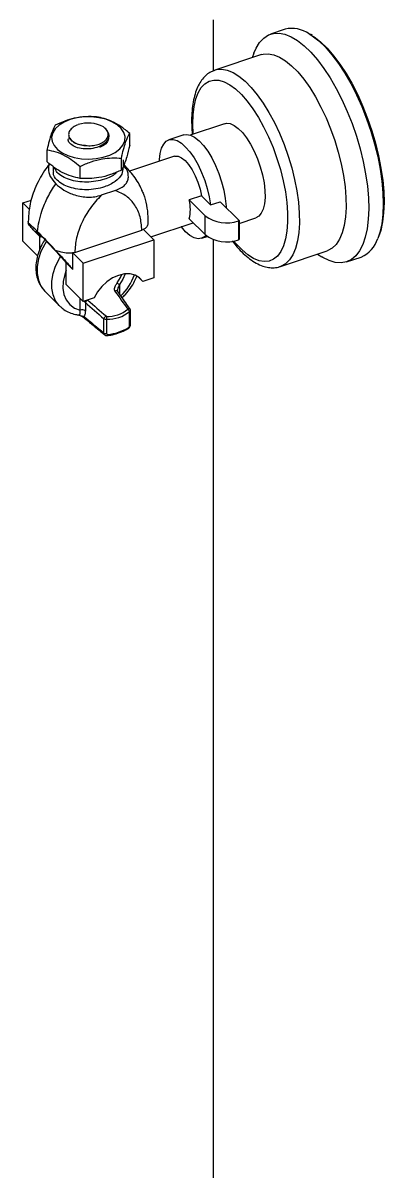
# Model space of a CAD drawing. Header units: millimetres. Extents: x 0 to 6631, y 0 to 4689.
# Drawn here: x 4296.4 to 4385.1, y 3171.8 to 3454 of the extents above; entities that cross this region are included whole.
import ezdxf

# ---------------------------------------------------------------- set-up
doc = ezdxf.new("R2010")
doc.units = ezdxf.units.MM
doc.header["$LTSCALE"] = 13
doc.layers.add('几何体', color=7, linetype='Continuous')

msp = doc.modelspace()

# ---------------------------------------------------------------- linework, layer by layer
at = {"layer": '几何体'}
for p, q in [((4343.1, 3454.7), (4343.1, 3442.16)), ((4360.82, 3452.43), (4357.25, 3451.24)), ((4367.51, 3450.95), (4367.02, 3451.24)), ((4355.01, 3446.19), (4343.57, 3442.38)), ((4353.12, 3446.58), (4352.68, 3445.42)), ((4343.49, 3442.35), (4343.57, 3442.38)), ((4345.92, 3429.21), (4337.51, 3426.41)), ((4307.75, 3425.39), (4307.72, 3425.71)), ((4307.96, 3425.56), (4308.11, 3425.33)), ((4317.47, 3425.95), (4317.47, 3426.29)), ((4322.62, 3423.9), (4322.62, 3426.83)), ((4335.9, 3426.46), (4332.26, 3425.24)), ((4302.33, 3419.84), (4302.33, 3422.78)), ((4317, 3424.6), (4317.08, 3424.73)), ((4320.59, 3417.81), (4320.59, 3420.75)), ((4321.09, 3418.45), (4321.09, 3420.33)), ((4333.6, 3421.21), (4322.6, 3417.55)), ((4303.86, 3418.65), (4303.86, 3417.47)), ((4310.44, 3415.78), (4310.44, 3418.72)), ((4321.26, 3419.12), (4321.09, 3419.26)), ((4321.09, 3419.2), (4321.82, 3418.46)), ((4319.1, 3412.81), (4315.65, 3411.66)), ((4340.29, 3411.47), (4337.26, 3410.46)), ((4340.29, 3411.47), (4342.5, 3409.26)), ((4296.41, 3409.72), (4298.52, 3410.42)), ((4296.41, 3400.33), (4296.41, 3409.72)), ((4296.41, 3409.72), (4298, 3408.14)), ((4337.26, 3410.46), (4341.13, 3406.59)), ((4342.5, 3409.26), (4344.84, 3410.04)), ((4344.84, 3410.04), (4349.5, 3405.38)), ((4341.13, 3401.94), (4337.26, 3405.81)), ((4341.13, 3401.94), (4341.13, 3406.59)), ((4349.5, 3404.7), (4353.63, 3406.07)), ((4297.71, 3405.18), (4297.71, 3404.74)), ((4297.74, 3404.76), (4297.72, 3405.16)), ((4300.56, 3401.49), (4298.94, 3403.12)), ((4309.15, 3397.57), (4325.6, 3403.05)), ((4326.01, 3403.22), (4325.6, 3403.05)), ((4328.53, 3400.7), (4326.01, 3403.22)), ((4327.85, 3401.38), (4338.23, 3404.84)), ((4349.33, 3405.32), (4349.5, 3405.38)), ((4349.33, 3405.32), (4349.33, 3400.67)), ((4349.5, 3405.38), (4349.5, 3400.73)), ((4296.41, 3400.33), (4300.02, 3396.73)), ((4299.94, 3402.29), (4299.81, 3402.75)), ((4299.99, 3402.68), (4299.93, 3402.75)), ((4300.77, 3401.29), (4299.94, 3402.29)), ((4300.77, 3401.29), (4300.56, 3401.49)), ((4300.56, 3398.35), (4300.56, 3401.49)), ((4300.77, 3401.29), (4300.72, 3401.82)), ((4311.21, 3394.92), (4328.53, 3400.7)), ((4328.53, 3400.7), (4328.53, 3391.31)), ((4340.32, 3401.05), (4341.65, 3401.5)), ((4343.1, 3400.75), (4343.1, 3103.66)), ((4349.33, 3400.67), (4349.5, 3400.73)), ((4309.15, 3397.57), (4308.69, 3397.45)), ((4311.21, 3394.92), (4308.69, 3397.45)), ((4308.69, 3393.37), (4308.69, 3397.45)), ((4359.65, 3394.13), (4371.09, 3397.94)), ((4307.06, 3394.99), (4306.87, 3395.19)), ((4307.06, 3394.99), (4308.69, 3393.37)), ((4307.06, 3389.68), (4307.06, 3394.99)), ((4311.21, 3385.53), (4311.21, 3394.92)), ((4368.77, 3397.16), (4369.81, 3396.5)), ((4375.91, 3395.25), (4379.48, 3396.44)), ((4311.21, 3385.53), (4307.06, 3389.68)), ((4320.12, 3389.65), (4320.12, 3387.39)), ((4325.85, 3390.41), (4324.63, 3391.63)), ((4328.53, 3391.31), (4325.85, 3390.41)), ((4301.84, 3388), (4305.44, 3384.4)), ((4310.43, 3383.37), (4310.43, 3386.32)), ((4313.9, 3386.43), (4311.21, 3385.53)), ((4305.63, 3384.21), (4305.44, 3384.4)), ((4311.73, 3385.24), (4311.73, 3383.21)), ((4322.84, 3379.81), (4322.84, 3383.32)), ((4310.01, 3382.22), (4310.02, 3382.22)), ((4316.3, 3377.76), (4316.3, 3381.27)), ((4316.96, 3381.19), (4316.96, 3377.68)), ((4322.59, 3379.56), (4322.59, 3383.07))]:
    msp.add_line(p, q, dxfattribs=at)
at = {"layer": '几何体', "flags": 128}
for points in [[(4353.12, 3446.58), (4353.66, 3447.81), (4354.53, 3449.19), (4355.54, 3450.26), (4356.68, 3451.01), (4357.94, 3451.41), (4359.31, 3451.48), (4360.77, 3451.2), (4362.3, 3450.58), (4363.88, 3449.63), (4365.49, 3448.36), (4367.11, 3446.79), (4368.73, 3444.93), (4370.32, 3442.81), (4371.87, 3440.45), (4373.35, 3437.88), (4374.75, 3435.13), (4376.06, 3432.24), (4377.24, 3429.24), (4378.3, 3426.16), (4379.21, 3423.05), (4379.98, 3419.95), (4380.58, 3416.88), (4381, 3413.89), (4381.26, 3411.01), (4381.33, 3408.29), (4381.23, 3405.74), (4380.95, 3403.41), (4380.49, 3401.31), (4379.87, 3399.49), (4379.08, 3397.95), (4378.15, 3396.72), (4377.07, 3395.81), (4375.86, 3395.23), (4374.54, 3395), (4373.13, 3395.1), (4371.64, 3395.55), (4370.08, 3396.34), (4369.81, 3396.5)], [(4366.7, 3451.31), (4367.44, 3450.82), (4369.05, 3449.55), (4370.68, 3447.98), (4372.3, 3446.12), (4373.89, 3444), (4375.44, 3441.63), (4376.92, 3439.06), (4378.32, 3436.32), (4379.62, 3433.43), (4380.81, 3430.42), (4381.87, 3427.35), (4382.78, 3424.24), (4383.54, 3421.13), (4384.14, 3418.07), (4384.57, 3415.08), (4384.82, 3412.2), (4384.9, 3409.48), (4384.8, 3406.93), (4384.52, 3404.6), (4384.06, 3402.5), (4383.56, 3400.98)], [(4367.69, 3450.7), (4367.91, 3450.55), (4369.49, 3449.3), (4371.09, 3447.75), (4372.69, 3445.92), (4374.25, 3443.83), (4375.78, 3441.51), (4377.24, 3438.98), (4378.62, 3436.27), (4379.9, 3433.43), (4381.07, 3430.47), (4382.11, 3427.45), (4383.01, 3424.39), (4383.76, 3421.33), (4384.35, 3418.31), (4384.77, 3415.36), (4385.02, 3412.53), (4385.09, 3409.85), (4384.99, 3407.34), (4384.71, 3405.05), (4384.27, 3402.99), (4383.74, 3401.41)], [(4355.01, 3446.19), (4355.42, 3446.31), (4356.67, 3446.41), (4358.02, 3446.17), (4359.43, 3445.59), (4360.9, 3444.68), (4362.4, 3443.46), (4363.91, 3441.93), (4365.4, 3440.13), (4366.86, 3438.07), (4368.27, 3435.79), (4369.6, 3433.31), (4370.85, 3430.68), (4371.98, 3427.92), (4372.99, 3425.09), (4373.86, 3422.21), (4374.57, 3419.33), (4375.13, 3416.48), (4375.51, 3413.72), (4375.73, 3411.07), (4375.76, 3408.58), (4375.61, 3406.28), (4375.29, 3404.2), (4374.8, 3402.37), (4374.14, 3400.81), (4373.32, 3399.56), (4372.36, 3398.62), (4371.27, 3398.01), (4371.09, 3397.94)], [(4343.57, 3442.38), (4343.98, 3442.5), (4345.23, 3442.6), (4346.58, 3442.36), (4348, 3441.78), (4349.46, 3440.87), (4350.96, 3439.65), (4352.47, 3438.12), (4353.96, 3436.31), (4355.42, 3434.26), (4356.83, 3431.97), (4358.17, 3429.5), (4359.41, 3426.86), (4360.54, 3424.11), (4361.55, 3421.27), (4362.42, 3418.39), (4363.14, 3415.51), (4363.69, 3412.67), (4364.08, 3409.91), (4364.29, 3407.26), (4364.32, 3404.77), (4364.17, 3402.46), (4363.85, 3400.38), (4363.36, 3398.55), (4362.7, 3397), (4361.88, 3395.74), (4360.92, 3394.8), (4359.84, 3394.19), (4359.64, 3394.12)], [(4338.23, 3426.65), (4338.22, 3426.72), (4338.12, 3429.15), (4338.2, 3431.42), (4338.45, 3433.47), (4338.88, 3435.28), (4339.47, 3436.83), (4340.21, 3438.09), (4341.1, 3439.03), (4342.13, 3439.66), (4343.26, 3439.94), (4344.5, 3439.89), (4345.82, 3439.51), (4347.2, 3438.79), (4348.61, 3437.75), (4350.05, 3436.41), (4351.48, 3434.78), (4352.88, 3432.89), (4354.24, 3430.77), (4355.53, 3428.45), (4356.73, 3425.97), (4357.83, 3423.36), (4358.8, 3420.67), (4359.64, 3417.93), (4360.33, 3415.18), (4360.86, 3412.47), (4361.22, 3409.84), (4361.41, 3407.33), (4361.42, 3404.98), (4361.25, 3402.82), (4360.91, 3400.88), (4360.4, 3399.19), (4359.74, 3397.79), (4358.92, 3396.69), (4357.96, 3395.9), (4356.87, 3395.44), (4355.68, 3395.33), (4354.4, 3395.54), (4353.05, 3396.1), (4351.65, 3396.98), (4350.23, 3398.17), (4348.79, 3399.66), (4348.19, 3400.37)], [(4310.77, 3420.59), (4312.59, 3420.5), (4314.4, 3420.62), (4316.13, 3420.95), (4317.72, 3421.47), (4319.09, 3422.17), (4320.19, 3423.01), (4320.97, 3423.96), (4321.41, 3424.98), (4321.48, 3426.03), (4321.18, 3427.07), (4320.52, 3428.06), (4319.54, 3428.94), (4318.26, 3429.7), (4316.75, 3430.29), (4315.07, 3430.69), (4313.28, 3430.89), (4311.45, 3430.88), (4309.67, 3430.65), (4308, 3430.23), (4306.51, 3429.61), (4305.27, 3428.84), (4304.33, 3427.94), (4303.72, 3426.95), (4303.46, 3425.9), (4303.58, 3424.85), (4304.06, 3423.84), (4304.88, 3422.9), (4306.01, 3422.07), (4307.41, 3421.4), (4309.02, 3420.9), (4310.77, 3420.59)], [(4345.92, 3429.21), (4346.39, 3429.31), (4347.29, 3429.22), (4348.27, 3428.8), (4349.29, 3428.06), (4350.32, 3427.01), (4351.34, 3425.7), (4352.32, 3424.16), (4353.22, 3422.43), (4354.02, 3420.56), (4354.7, 3418.61), (4355.23, 3416.63), (4355.62, 3414.68), (4355.83, 3412.81), (4355.87, 3411.08), (4355.73, 3409.55), (4355.42, 3408.24), (4354.95, 3407.21), (4354.34, 3406.47), (4353.63, 3406.07)], [(4335.9, 3426.46), (4336.58, 3426.57), (4337.55, 3426.4), (4338.58, 3425.88), (4339.66, 3425.03), (4340.74, 3423.88), (4341.79, 3422.45), (4342.8, 3420.79), (4343.72, 3418.94), (4344.53, 3416.96), (4345.21, 3414.91), (4345.74, 3412.84), (4346.1, 3410.81), (4346.28, 3408.89), (4346.29, 3408.59)], [(4329.92, 3419.98), (4329.94, 3420.37), (4330.11, 3421.9), (4330.46, 3423.19), (4330.97, 3424.2), (4331.62, 3424.91), (4332.41, 3425.29), (4333.3, 3425.33), (4334.28, 3425.04), (4335.31, 3424.42), (4336.37, 3423.48), (4337.42, 3422.26), (4338.45, 3420.78), (4339.41, 3419.1), (4340.29, 3417.25), (4341.06, 3415.28), (4341.69, 3413.26), (4342.18, 3411.24), (4342.5, 3409.26)], [(4333.6, 3421.21), (4333.76, 3421.25), (4334.52, 3421.23), (4335.35, 3420.86), (4336.22, 3420.15), (4337.1, 3419.15), (4337.94, 3417.89), (4338.71, 3416.43), (4339.38, 3414.82), (4339.91, 3413.15), (4340.29, 3411.47)], [(4341.34, 3401.74), (4341.06, 3401.47), (4340.29, 3401.04), (4339.41, 3400.95), (4338.45, 3401.19), (4337.42, 3401.77), (4336.37, 3402.66), (4335.31, 3403.84), (4335.3, 3403.86)], [(4302.17, 3400.31), (4301.75, 3399.64), (4300.84, 3397.81), (4300.21, 3395.96), (4299.89, 3394.12), (4299.89, 3392.37), (4300.2, 3390.75), (4300.83, 3389.31), (4301.7, 3388.13)], [(4305.44, 3384.4), (4305.34, 3384.49), (4304.43, 3385.71), (4303.8, 3387.15), (4303.49, 3388.77), (4303.49, 3390.52), (4303.81, 3392.36), (4304.44, 3394.21), (4305.35, 3396.04), (4305.64, 3396.52)], [(4307.06, 3393.18), (4306.68, 3392.16), (4306.27, 3390.43), (4306.19, 3388.77), (4306.45, 3387.23), (4307.02, 3385.88), (4307.9, 3384.76), (4309.05, 3383.91), (4310.43, 3383.37)], [(4325.85, 3390.41), (4325.05, 3391.32), (4324, 3391.96), (4322.74, 3392.28), (4321.35, 3392.27), (4319.87, 3391.93), (4318.4, 3391.29), (4317, 3390.36), (4315.75, 3389.2), (4314.69, 3387.87), (4313.9, 3386.43)], [(4319.55, 3390.07), (4320.38, 3391.43), (4320.7, 3392.16)], [(4321.5, 3392.28), (4320.98, 3391.04), (4320.12, 3389.65)], [(4301.7, 3388.13), (4301.74, 3388.09), (4301.84, 3388)], [(4322.26, 3379.05), (4322.27, 3378.98), (4322.28, 3378.93), (4322.27, 3378.89), (4322.26, 3378.87), (4322.25, 3378.86)]]:
    msp.add_lwpolyline(points, dxfattribs=at)
at = {"layer": '几何体'}
for centre, radius, start, end in [((4362.52, 3445.38), 7.25, 54.8447, 103.6254), ((4312.44, 3421.63), 7.75, 61.2647, 108.5571), ((4326.52, 3408.13), 11, 347.7816, 12.2184), ((4346.39, 3413.44), 8.63, 232.5016, 289.9123), ((4346.39, 3408.79), 8.63, 232.5016, 289.9123), ((4376.54, 3403.18), 7.36, 293.5313, 342.6132), ((4310.94, 3396.73), 13.67, 314.1587, 339.9224), ((4321.48, 3392.09), 2.8, 226.2957, 240.8141), ((4319.34, 3387.72), 0.463, 47.1252, 135.812), ((4310.92, 3381.95), 1.5, 57.0849, 109.126), ((4312.38, 3385.18), 0.65, 90.974, 174.9264), ((4317.32, 3389.35), 7.5, 266.716, 310.1502), ((4322.44, 3383.29), 0.44, 45.5626, 130.6062), ((4319.7, 3381.26), 3.41, 32.0414, 43.9555), ((4322.54, 3383.37), 0.308, 279.9423, 350.0515), ((4322.34, 3383.32), 0.5, 0, 35.0783), ((4311.9, 3381.79), 0.517, 174.9419, 227.292), ((4316.97, 3381.21), 0.664, 96.3387, 174.984), ((4316.71, 3381.9), 0.749, 237.0849, 289.126), ((4316.36, 3381.47), 0.661, 334.2777, 36.5792), ((4317.42, 3389.2), 8.02, 266.716, 310.1502), ((4316.71, 3378.39), 0.749, 237.0849, 289.126), ((4315.8, 3390.14), 12.84, 276.66, 300.2062), ((4322.54, 3379.86), 0.308, 279.9423, 350.0515), ((4317.02, 3377.41), 0.273, 285.6468, 356.7367)]:
    msp.add_arc(centre, radius, start, end, dxfattribs=at)
for centre, major_axis, ratio, start_param, end_param in [((4334.16, 3373.35), (-27.91, 36.64), 0.076646, 1.100618, 1.228857), ((4333.76, 3373.18), (40.67, -32.38), 0.093659, 4.21634, 4.344579), ((4334.16, 3373.35), (40.25, -32.48), 0.08746, 4.212369, 4.340608), ((4331.09, 3375.27), (61.54, -48.99), 0.093659, 4.461789, 4.544845)]:
    msp.add_ellipse(centre, major_axis=major_axis, ratio=ratio, start_param=start_param, end_param=end_param, dxfattribs=at)
for points, knots in [([(4343.47, 3442.31), (4343.19, 3442.21), (4342.48, 3441.96), (4341.47, 3441.24), (4340.47, 3440.21), (4339.63, 3438.92), (4338.93, 3437.37), (4338.39, 3435.56), (4338.02, 3433.52), (4337.84, 3431.28), (4337.82, 3428.97), (4337.94, 3427.34), (4338, 3426.57)], [0, 0, 0, 0, 0.060425, 0.15399, 0.24905, 0.348589, 0.453845, 0.563711, 0.675687, 0.78756, 0.898677, 1, 1, 1, 1]), ([(4304.36, 3428.87), (4304.12, 3428.43), (4303.71, 3427.7), (4303.11, 3425.91), (4302.67, 3424.26), (4302.41, 3423.15), (4302.33, 3422.78)], [0, 0, 0, 0, 0.356439, 0.6081286, 0.8684544, 1, 1, 1, 1]), ([(4314.51, 3430.89), (4313.62, 3430.94), (4311.82, 3431.02), (4309.16, 3430.64), (4306.64, 3429.89), (4305.12, 3429.21), (4304.36, 3428.87)], [0, 0, 0, 0, 0.267276, 0.541818, 0.768445, 1, 1, 1, 1]), ([(4316.16, 3428.42), (4316.39, 3428.24), (4317.02, 3427.73), (4317.56, 3426.7), (4317.43, 3425.45), (4316.54, 3424.32), (4315.04, 3423.46), (4313.14, 3422.99), (4311.15, 3422.97), (4309.34, 3423.38), (4308.06, 3424.15), (4307.44, 3424.93), (4307.54, 3425.39), (4307.56, 3425.5)], [0, 0, 0, 0, 0.056256, 0.157164, 0.258757, 0.359477, 0.460759, 0.562042, 0.662761, 0.764355, 0.865263, 0.966171, 1, 1, 1, 1]), ([(4309.97, 3428.97), (4309.53, 3428.78), (4308.64, 3428.38), (4307.83, 3427.52), (4307.54, 3426.56), (4307.82, 3425.61), (4308.63, 3424.78), (4309.86, 3424.17), (4310.99, 3423.9), (4311.64, 3423.85), (4311.77, 3423.84)], [0, 0, 0, 0, 0.1408, 0.281601, 0.422095, 0.560119, 0.697396, 0.832652, 0.966706, 1, 1, 1, 1]), ([(4311.77, 3423.84), (4312.29, 3423.81), (4313.34, 3423.76), (4314.85, 3424.06), (4316.13, 3424.62), (4317.02, 3425.4), (4317.44, 3426.32), (4317.3, 3427.27), (4316.77, 3427.98), (4316.3, 3428.32), (4316.16, 3428.42)], [0, 0, 0, 0, 0.132095, 0.264168, 0.396922, 0.532469, 0.668255, 0.806625, 0.945503, 1, 1, 1, 1]), ([(4322.62, 3426.83), (4321.91, 3427.41), (4320.48, 3428.57), (4318.35, 3429.79), (4316.33, 3430.55), (4315.12, 3430.78), (4314.51, 3430.89)], [0, 0, 0, 0, 0.267276, 0.541818, 0.768445, 1, 1, 1, 1]), ([(4317.39, 3425.95), (4317.39, 3425.68), (4317.39, 3424.99), (4316.61, 3424.03), (4315.66, 3423.55), (4315.23, 3423.33)], [0, 0, 0, 0, 0.268576, 0.667765, 1, 1, 1, 1]), ([(4320.59, 3420.75), (4320.68, 3421.12), (4320.93, 3422.21), (4321.37, 3423.86), (4321.97, 3425.66), (4322.38, 3426.4), (4322.62, 3426.83)], [0, 0, 0, 0, 0.1315465, 0.3836465, 0.6435586, 1, 1, 1, 1]), ([(4302.33, 3422.78), (4303.04, 3422.64), (4304.47, 3422.37), (4306.6, 3421.46), (4308.62, 3420.2), (4309.83, 3419.22), (4310.44, 3418.72)], [0, 0, 0, 0, 0.267276, 0.541818, 0.768445, 1, 1, 1, 1]), ([(4311.77, 3423.84), (4311.61, 3423.85), (4310.85, 3423.89), (4309.61, 3424.18), (4308.52, 3424.75), (4308.28, 3425.2), (4308.2, 3425.34)], [0, 0, 0, 0, 0.099841, 0.464274, 0.826247, 1, 1, 1, 1]), ([(4322.62, 3423.9), (4322.38, 3422.9), (4321.98, 3421.21), (4321.37, 3419.38), (4320.94, 3418.39), (4320.68, 3417.96), (4320.59, 3417.81)], [0, 0, 0, 0, 0.356439, 0.608129, 0.868454, 1, 1, 1, 1]), ([(4310.44, 3418.72), (4311.33, 3419.12), (4313.13, 3419.92), (4315.79, 3420.6), (4318.31, 3420.86), (4319.82, 3420.79), (4320.59, 3420.75)], [0, 0, 0, 0, 0.267276, 0.541818, 0.768445, 1, 1, 1, 1]), ([(4302.93, 3419.37), (4302.52, 3418.82), (4301.57, 3417.57), (4300.37, 3415.5), (4299.01, 3412.59), (4297.93, 3409.1), (4297.78, 3406.43), (4297.71, 3405.16)], [0, 0, 0, 0, 0.126697, 0.291643, 0.448961, 0.740049, 1, 1, 1, 1]), ([(4310.44, 3415.78), (4309.73, 3415.92), (4308.3, 3416.19), (4306.17, 3417.1), (4304.15, 3418.35), (4302.94, 3419.34), (4302.33, 3419.84)], [0, 0, 0, 0, 0.267276, 0.541818, 0.768445, 1, 1, 1, 1]), ([(4302.97, 3419.34), (4302.94, 3419.29), (4302.69, 3418.93), (4302.58, 3417.87), (4302.93, 3416.23), (4303.95, 3415.05), (4304.46, 3414.46)], [0, 0, 0, 0, 0.028829, 0.228861, 0.613435, 1, 1, 1, 1]), ([(4320.98, 3418.46), (4320.94, 3417.91), (4320.86, 3416.67), (4319.2, 3414.94), (4316.83, 3413.73), (4314.33, 3413.11), (4312.06, 3412.92), (4309.82, 3413.08), (4307.77, 3413.55), (4306.02, 3414.32), (4304.56, 3415.47), (4303.74, 3416.61), (4303.93, 3417.34), (4303.97, 3417.47)], [0, 0, 0, 0, 0.098811, 0.223089, 0.348058, 0.431406, 0.515328, 0.598194, 0.682232, 0.765259, 0.84895, 0.97346, 1, 1, 1, 1]), ([(4319.44, 3417.33), (4319.32, 3417.19), (4318.69, 3416.42), (4316.78, 3415.62), (4314.33, 3414.99), (4312.06, 3414.8), (4309.82, 3414.95), (4307.76, 3415.43), (4306.04, 3416.2), (4304.67, 3417.18), (4304.35, 3417.98), (4304.19, 3418.39)], [0, 0, 0, 0, 0.039858, 0.209025, 0.321849, 0.435452, 0.547625, 0.661384, 0.773775, 0.887065, 1, 1, 1, 1]), ([(4320.59, 3417.81), (4319.7, 3417.41), (4317.91, 3416.61), (4315.24, 3415.92), (4312.73, 3415.67), (4311.21, 3415.74), (4310.44, 3415.78)], [0, 0, 0, 0, 0.267276, 0.541818, 0.768445, 1, 1, 1, 1]), ([(4319.1, 3412.81), (4319.58, 3412.99), (4320.53, 3413.36), (4321.53, 3414.16), (4322.15, 3415.08), (4322.4, 3416.38), (4322.12, 3417.73), (4321.39, 3418.62), (4321.14, 3418.92)], [0, 0, 0, 0, 0.145114, 0.28491, 0.422372, 0.570026, 0.853834, 1, 1, 1, 1]), ([(4325.58, 3412.91), (4325.58, 3412.92), (4325.17, 3414.16), (4323.76, 3416.33), (4322.08, 3418.2), (4321.26, 3419.11)], [0, 0, 0, 0, 0.007076, 0.515386, 1, 1, 1, 1]), ([(4299.99, 3402.68), (4300.1, 3403.52), (4300.31, 3405.18), (4301.12, 3408.04), (4302.41, 3411.18), (4303.77, 3413.37), (4304.46, 3414.46)], [0, 0, 0, 0, 0.213867, 0.427737, 0.713867, 1, 1, 1, 1]), ([(4304.46, 3414.46), (4305.09, 3413.92), (4306.34, 3412.83), (4308.62, 3411.79), (4310.71, 3411.27), (4312.4, 3411.12), (4314.1, 3411.22), (4315.13, 3411.51), (4315.65, 3411.66)], [0, 0, 0, 0, 0.248589, 0.498299, 0.62825, 0.749296, 0.872285, 1, 1, 1, 1]), ([(4315.65, 3411.66), (4314.7, 3410.6), (4312.79, 3408.48), (4310.75, 3404.86), (4309.4, 3401.14), (4309.23, 3398.76), (4309.15, 3397.57)], [0, 0, 0, 0, 0.250026, 0.5, 0.749974, 1, 1, 1, 1]), ([(4325.6, 3403.05), (4325.51, 3404.18), (4325.34, 3406.45), (4324, 3409.28), (4321.95, 3411.54), (4320.05, 3412.38), (4319.1, 3412.81)], [0, 0, 0, 0, 0.250026, 0.5, 0.749974, 1, 1, 1, 1]), ([(4325.53, 3412.89), (4325.7, 3412.57), (4326.27, 3411.48), (4326.83, 3409.18), (4327.1, 3406.54), (4327.1, 3405.06), (4327.11, 3404.42)], [0, 0, 0, 0, 0.130612, 0.442602, 0.756029, 1, 1, 1, 1]), ([(4298.94, 3403.12), (4298.61, 3403.52), (4297.91, 3404.35), (4297.66, 3404.75), (4297.72, 3404.76), (4297.74, 3404.76)], [0, 0, 0, 0, 0.410682, 0.858247, 1, 1, 1, 1]), ([(4299.93, 3402.75), (4299.63, 3403.04), (4299.03, 3403.64), (4298.15, 3404.47), (4297.89, 3404.65), (4297.74, 3404.76)], [0, 0, 0, 0, 0.266654, 0.541385, 1, 1, 1, 1]), ([(4327.11, 3404.42), (4326.99, 3404.18), (4326.79, 3403.76), (4326.31, 3403.38), (4326.04, 3403.24), (4326.01, 3403.22)], [0, 0, 0, 0, 0.53998, 0.946274, 1, 1, 1, 1]), ([(4301.8, 3400.72), (4301.53, 3400.3), (4300.92, 3399.32), (4300.24, 3397.69), (4299.74, 3395.89), (4299.53, 3394.1), (4299.63, 3392.37), (4300.04, 3390.76), (4300.71, 3389.32), (4301.37, 3388.54), (4301.69, 3388.16)], [0, 0, 0, 0, 0.099115, 0.230307, 0.361925, 0.493639, 0.624711, 0.754103, 0.880908, 1, 1, 1, 1]), ([(4299.94, 3402.29), (4299.8, 3402.48), (4299.53, 3402.86), (4299.75, 3402.75), (4300.39, 3402.16), (4301.28, 3401.26), (4302.4, 3400.1), (4303.69, 3398.72), (4304.77, 3397.55), (4305.38, 3396.87), (4305.54, 3396.69)], [0, 0, 0, 0, 0.1649535, 0.3306884, 0.4484431, 0.5665536, 0.678375, 0.8013867, 0.9477261, 1, 1, 1, 1]), ([(4304.43, 3398.07), (4303.89, 3398.64), (4302.71, 3399.9), (4301.19, 3401.47), (4300.34, 3402.33), (4299.99, 3402.68)], [0, 0, 0, 0, 0.327432, 0.722961, 1, 1, 1, 1]), ([(4347.82, 3400.38), (4348.22, 3399.87), (4349.1, 3398.74), (4350.53, 3397.27), (4352.08, 3395.95), (4353.66, 3394.91), (4355.21, 3394.21), (4356.7, 3393.84), (4358.11, 3393.79), (4359.11, 3393.9), (4359.59, 3394.12), (4359.63, 3394.14)], [0, 0, 0, 0, 0.109388, 0.242181, 0.376266, 0.511563, 0.646461, 0.761915, 0.871568, 0.988543, 1, 1, 1, 1]), ([(4308.69, 3397.45), (4308.62, 3397.44), (4308.3, 3397.38), (4307.72, 3397.35), (4306.97, 3397.39), (4305.82, 3397.58), (4305.02, 3397.86), (4304.43, 3398.07)], [0, 0, 0, 0, 0.050272, 0.220214, 0.378002, 0.550604, 1, 1, 1, 1]), ([(4304.43, 3398.07), (4305.07, 3397.38), (4306.42, 3395.92), (4307.85, 3394.33), (4308.54, 3393.53), (4308.69, 3393.37)], [0, 0, 0, 0, 0.410645, 0.877492, 1, 1, 1, 1]), ([(4305.54, 3396.69), (4305.88, 3396.31), (4306.35, 3395.78), (4306.75, 3395.32), (4306.87, 3395.19)], [0, 0, 0, 0, 0.711751, 1, 1, 1, 1]), ([(4320.77, 3386.45), (4321.05, 3386.71), (4321.81, 3387.44), (4322.85, 3388.8), (4323.82, 3390.34), (4324.25, 3391.38), (4324.43, 3391.83)], [0, 0, 0, 0, 0.171648, 0.471124, 0.771268, 1, 1, 1, 1]), ([(4319.01, 3388.05), (4318.99, 3388.08), (4318.9, 3388.22), (4318.85, 3388.52), (4318.93, 3388.98), (4319.17, 3389.52), (4319.42, 3389.88), (4319.55, 3390.07)], [0, 0, 0, 0, 0.070193, 0.27645, 0.477116, 0.713047, 1, 1, 1, 1]), ([(4320.12, 3389.65), (4320.02, 3389.46), (4319.85, 3389.14), (4319.68, 3388.66), (4319.61, 3388.37), (4319.62, 3388.26), (4319.62, 3388.25)], [0, 0, 0, 0, 0.4188279, 0.7393254, 0.9880292, 1, 1, 1, 1]), ([(4319.66, 3388.07), (4319.64, 3388.09), (4319.62, 3388.11), (4319.62, 3388.22), (4319.63, 3388.25)], [0, 0, 0, 0, 0.692492, 1, 1, 1, 1]), ([(4322.75, 3383.6), (4322.49, 3383.98), (4321.45, 3385.45), (4320.42, 3386.95), (4319.66, 3388.06)], [0, 0, 0, 0, 0.256448, 1, 1, 1, 1]), ([(4305.68, 3384.21), (4305.94, 3383.97), (4306.57, 3383.4), (4307.8, 3382.77), (4309.08, 3382.35), (4309.91, 3382.24), (4310.22, 3382.19)], [0, 0, 0, 0, 0.211789, 0.515515, 0.820698, 1, 1, 1, 1]), ([(4310.04, 3382.22), (4310.04, 3382.22), (4310.16, 3382.17), (4310.26, 3382.23), (4310.43, 3382.38), (4310.48, 3382.55), (4310.51, 3382.91), (4310.47, 3383.14), (4310.43, 3383.37)], [0, 0, 0, 0, 0.010071, 0.246196, 0.29228, 0.628052, 0.636665, 1, 1, 1, 1]), ([(4311.73, 3385.24), (4311.67, 3385.3), (4311.55, 3385.41), (4311.4, 3385.52), (4311.34, 3385.58)], [0, 0, 0, 0, 0.557056, 1, 1, 1, 1]), ([(4311.73, 3383.21), (4311.72, 3382.88), (4311.68, 3382.32), (4311.47, 3381.98), (4311.38, 3381.84)], [0, 0, 0, 0, 0.586964, 1, 1, 1, 1]), ([(4310.02, 3382.22), (4310.04, 3382.22), (4310.31, 3382.11), (4310.79, 3381.9), (4311.3, 3381.61), (4311.47, 3381.47), (4311.54, 3381.42)], [0, 0, 0, 0, 0.0362044, 0.4540149, 0.8050796, 1, 1, 1, 1]), ([(4310.03, 3382.24), (4310.1, 3382.2), (4310.4, 3382.07), (4310.89, 3381.99), (4311.23, 3381.89), (4311.38, 3381.84)], [0, 0, 0, 0, 0.144615, 0.59492, 1, 1, 1, 1]), ([(4311.55, 3381.41), (4311.96, 3381.07), (4313.61, 3379.69), (4315.25, 3378.34), (4316.49, 3377.32)], [0, 0, 0, 0, 0.250223, 1, 1, 1, 1]), ([(4316.49, 3377.32), (4316.49, 3377.32), (4316.41, 3377.36), (4316.33, 3377.5), (4316.31, 3377.67), (4316.3, 3377.76)], [0, 0, 0, 0, 0.015184, 0.507189, 1, 1, 1, 1]), ([(4316.96, 3377.68), (4316.96, 3377.64), (4316.97, 3377.55), (4317.05, 3377.45), (4317.15, 3377.39), (4317.24, 3377.39), (4317.29, 3377.39)], [0, 0, 0, 0, 0.252044, 0.504046, 0.757121, 1, 1, 1, 1]), ([(4317.09, 3377.15), (4317.39, 3377.18), (4318.26, 3377.29), (4319.73, 3377.69), (4321.16, 3378.27), (4321.99, 3378.72), (4322.25, 3378.86)], [0, 0, 0, 0, 0.176643, 0.508776, 0.841374, 1, 1, 1, 1]), ([(4322.25, 3378.87), (4322.3, 3378.9), (4322.47, 3378.99), (4322.68, 3379.24), (4322.83, 3379.54), (4322.83, 3379.73), (4322.83, 3379.81)], [0, 0, 0, 0, 0.15559, 0.485682, 0.800916, 1, 1, 1, 1]), ([(4322.26, 3379.05), (4322.31, 3379.08), (4322.4, 3379.14), (4322.51, 3379.28), (4322.58, 3379.42), (4322.59, 3379.51), (4322.59, 3379.56)], [0, 0, 0, 0, 0.25538, 0.510786, 0.765429, 1, 1, 1, 1]), ([(4316.5, 3377.32), (4316.53, 3377.3), (4316.62, 3377.2), (4316.84, 3377.14), (4317.01, 3377.15), (4317.09, 3377.15)], [0, 0, 0, 0, 0.173056, 0.62923, 1, 1, 1, 1])]:
    msp.add_open_spline(points, degree=3, knots=knots, dxfattribs=at)

doc.saveas('drawing.dxf')
